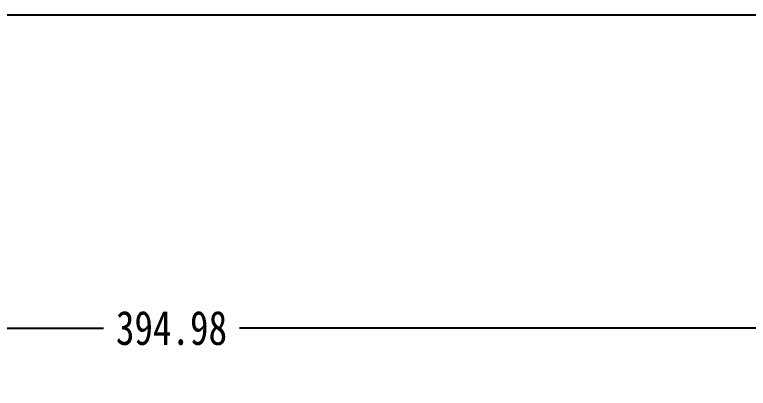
# Model space of a CAD drawing. Header units: millimetres. Extents: x 1803 to 4269, y -6912 to 1836.
# Drawn here: x 2773.5 to 2945.9, y 86.5 to 174.2 of the extents above; entities that cross this region are included whole.
import ezdxf

# ---------------------------------------------------------------- set-up
doc = ezdxf.new("R2010")
doc.units = ezdxf.units.MM
doc.header["$LTSCALE"] = 16.335
doc.header["$PDMODE"] = 3
doc.header["$PDSIZE"] = 0.3125
doc.layers.get('0').update_dxf_attribs({"linetype": 'CONTINUOUS'})
doc.layers.get('Defpoints').update_dxf_attribs({"linetype": 'CONTINUOUS'})
doc.styles.get("Standard").update_dxf_attribs({"font": 'txt', "width": 0.8})
doc.dimstyles.new('11', dxfattribs={"dimtxt": 8, "dimasz": 8, "dimexe": 0, "dimexo": 0, "dimgap": 0, "dimtad": 0, "dimdsep": 46, "dimtxsty": 'Standard', "dimcen": 0, "dimclrd": 4, "dimclre": 4, "dimclrt": 6, "dimazin": 0, "dimtp": 0.01, "dimtm": 0.01, "dimtfac": 1, "dimtofl": 0, "dimtmove": 0, "dimatfit": 3, "dimfxl": 0, "dimtolj": 1, "dimarcsym": 0})

# ---------------------------------------------------------------- blocks, each defined once
blk = doc.blocks.new('*D13')
at = {"color": 4, "lineweight": -2}
for p, q in [((2710.73, 63.04), (2710.73, 100.64)), ((2718.73, 100.64), (2794.33, 100.64)), ((3097.71, 100.64), (2826.33, 100.64)), ((3105.71, 56.32), (3105.71, 100.64))]:
    blk.add_line(p, q, dxfattribs=at)
at = {"color": 4}
for points in [[(2718.73, 101.98), (2718.73, 99.31), (2710.73, 100.64)], [(3097.71, 101.98), (3097.71, 99.31), (3105.71, 100.64)]]:
    blk.add_solid(points, dxfattribs=at)
at = {"layer": 'Defpoints', "color": 0}
for p in [(2710.73, 100.64), (2710.73, 63.04), (3105.71, 56.32)]:
    blk.add_point(p, dxfattribs=at)
at = {"color": 6, "insert": (2810.33, 100.64), "char_height": 8, "attachment_point": 5}
blk.add_mtext('\\A1;394.98', dxfattribs=at)

msp = doc.modelspace()

# ---------------------------------------------------------------- linework, layer by layer
msp.add_lwpolyline([(2604.019, 174.185), (3419.03, 174.185), (3419.03, -325.685), (2604.019, -325.685)], close=True)

# ---------------------------------------------------------------- dimensions: what is measured, and where the dimension line sits
dim = msp.add_linear_dim(base=(2710.726, 100.642), p1=(3105.706, 56.318), p2=(2710.726, 63.037), dimstyle='11')
dim.commit()
dim.dimension.update_dxf_attribs({"geometry": '*D13', "text_midpoint": (2810.331, 100.642), "dimtype": 160})

doc.saveas('drawing.dxf')
